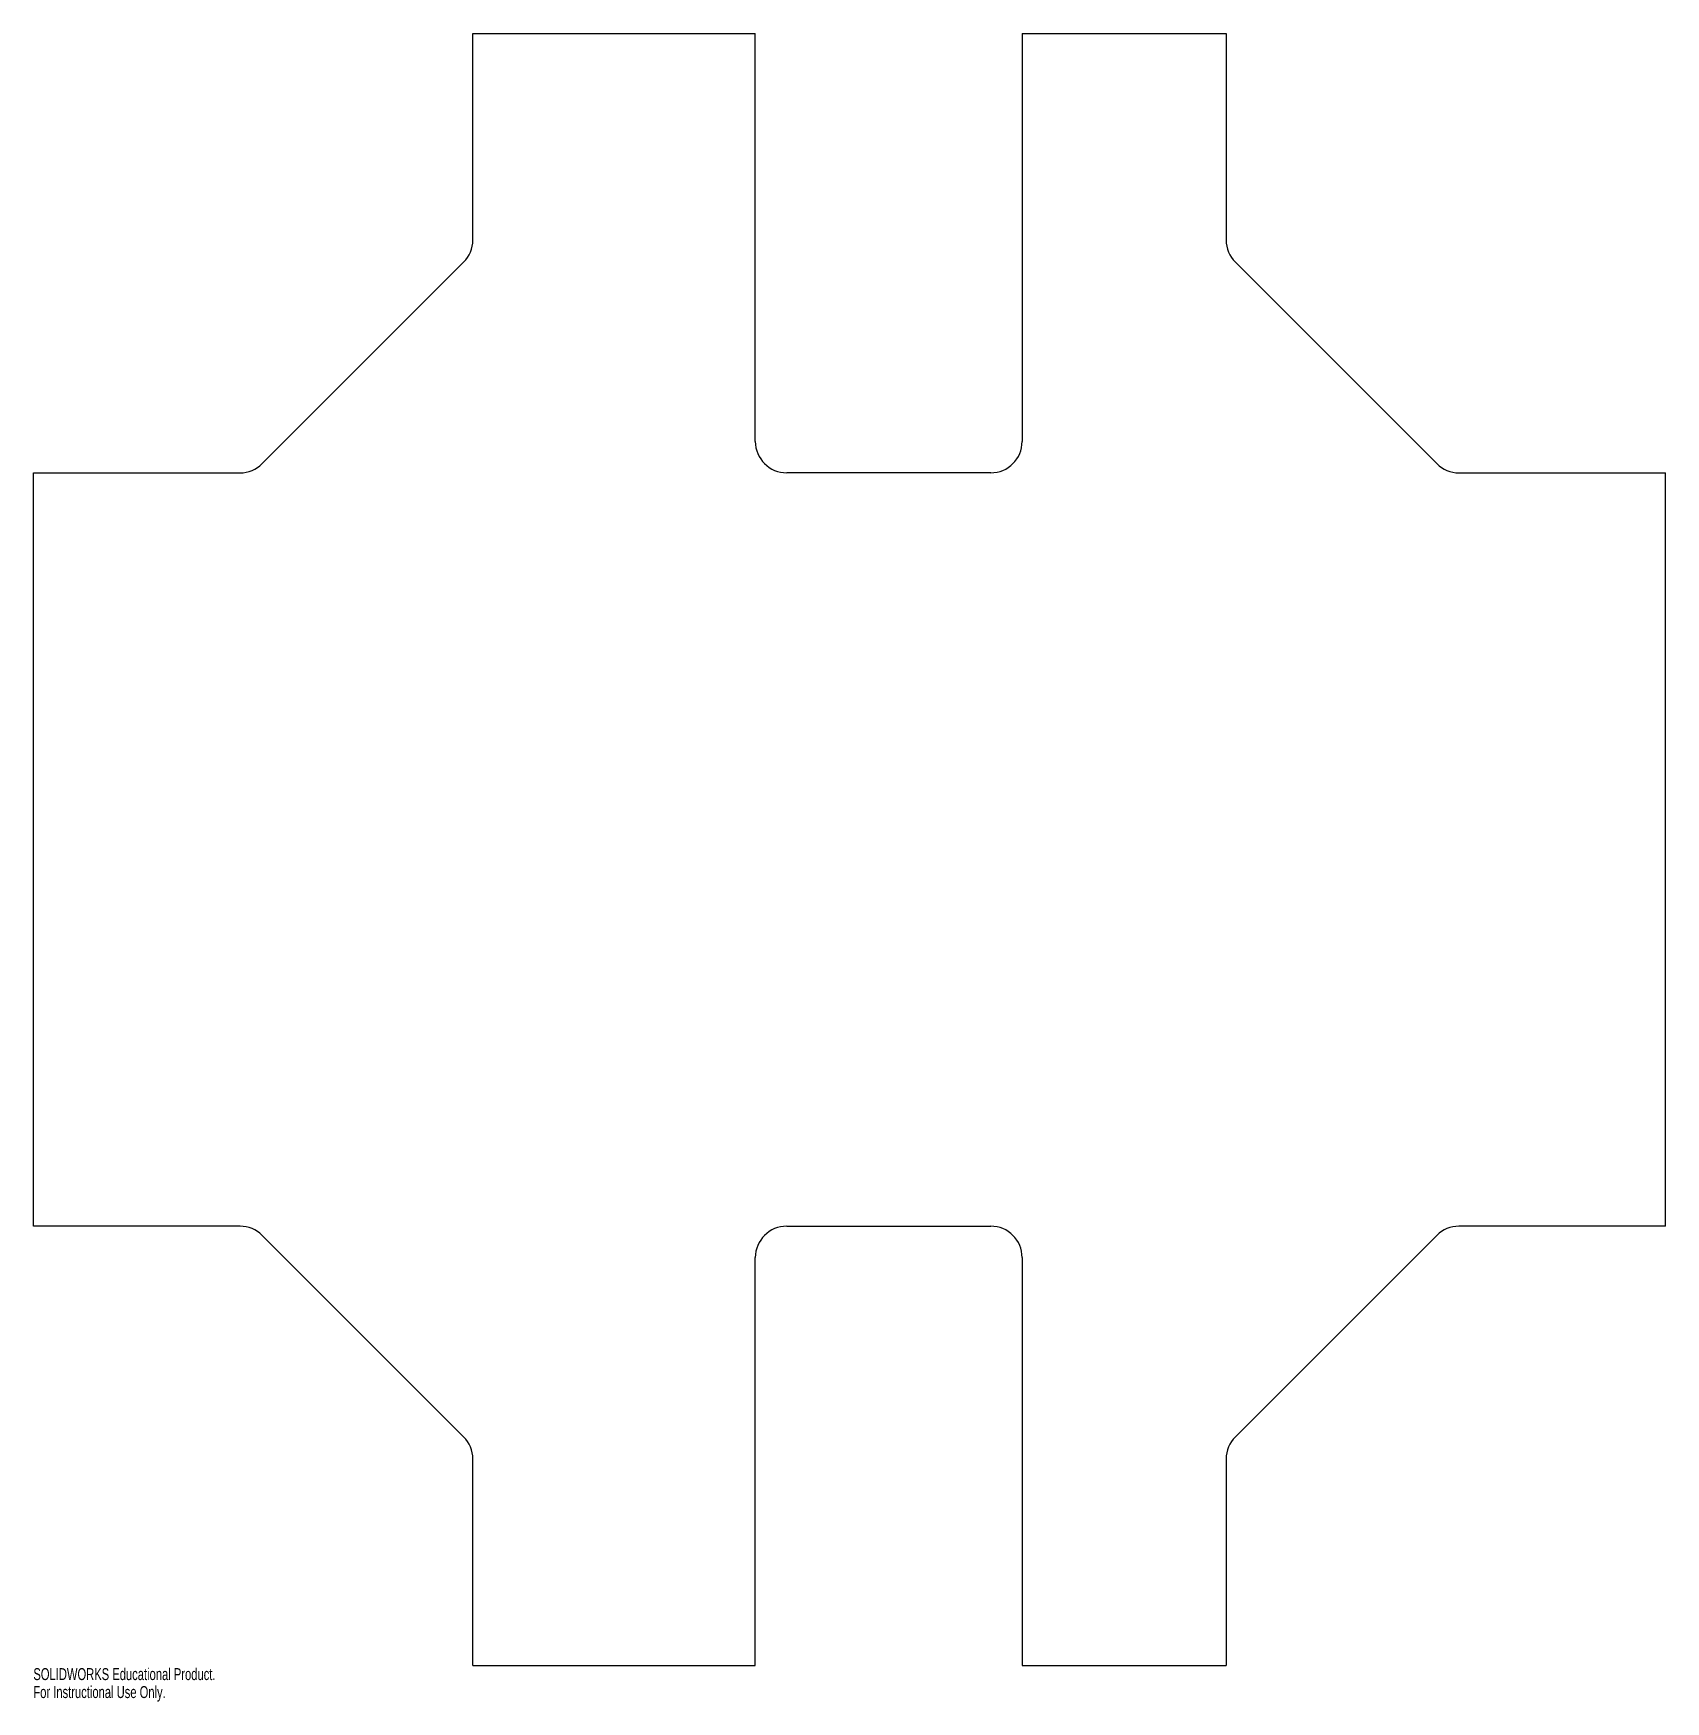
# Model space of a CAD drawing. Header units: inches. Extents: x -13 to 13, y -13.6 to 13.
import ezdxf

# ---------------------------------------------------------------- set-up
doc = ezdxf.new("R2010")
doc.units = ezdxf.units.IN
doc.header["$MEASUREMENT"] = 0
doc.styles.add('SLDTEXTSTYLE0', font='TXT', dxfattribs={"width": 0.7})

msp = doc.modelspace()

# ---------------------------------------------------------------- linework, layer by layer
at = {"color": 7, "linetype": 'Continuous', "lineweight": 25}
for p, q in [((-6, 13), (-1.5, 13)), ((-6, 9.707), (-6, 13)), ((-1.5, 6.5), (-1.5, 13)), ((2.75, 13), (6, 13)), ((2.75, 13), (2.75, 6.5)), ((6, 13), (6, 9.707)), ((-9.354, 6.146), (-6.146, 9.354)), ((6.146, 9.354), (9.354, 6.146)), ((-13, 6), (-9.707, 6)), ((-13, -6), (-13, 6)), ((2.25, 6), (-1, 6)), ((9.707, 6), (13, 6)), ((13, -6), (13, 6)), ((-9.707, -6), (-13, -6)), ((-1, -6), (2.25, -6)), ((13, -6), (9.707, -6)), ((-6.146, -9.354), (-9.354, -6.146)), ((9.354, -6.146), (6.146, -9.354)), ((-1.5, -13), (-1.5, -6.5)), ((2.75, -6.5), (2.75, -13)), ((-6, -13), (-6, -9.707)), ((6, -9.707), (6, -13)), ((-6, -13), (-1.5, -13)), ((2.75, -13), (6, -13))]:
    msp.add_line(p, q, dxfattribs=at)
for centre, start, end in [((-6.5, 9.707), 315, 0), ((6.5, 9.707), 180, 225), ((-1, 6.5), 180, 270), ((2.25, 6.5), 270, 0), ((-9.707, 6.5), 270, 315), ((9.707, 6.5), 225, 270), ((-9.707, -6.5), 45, 90), ((-1, -6.5), 90, 180), ((2.25, -6.5), 0, 90), ((9.707, -6.5), 90, 135), ((-6.5, -9.707), 0, 45), ((6.5, -9.707), 135, 180)]:
    msp.add_arc(centre, 0.5, start, end, dxfattribs=at)

# ---------------------------------------------------------------- texts
at = {"color": 7, "linetype": 'Continuous', "char_height": 0.1903, "attachment_point": 1, "style": 'SLDTEXTSTYLE0'}
for s, insert in [('SOLIDWORKS Educational Product.', (-13, -13.04)), ('For Instructional Use Only.', (-13, -13.326))]:
    msp.add_mtext(s, dxfattribs=dict(at, insert=insert))

doc.saveas('drawing.dxf')
